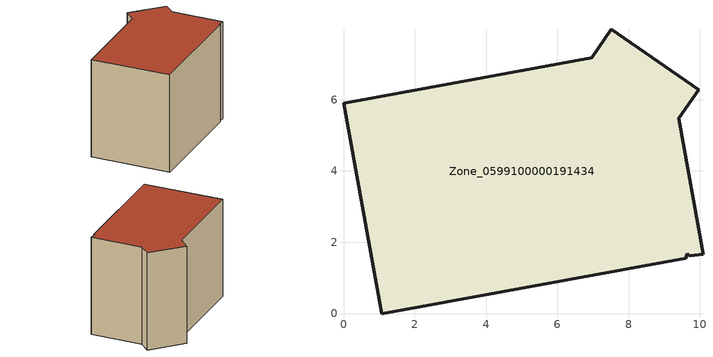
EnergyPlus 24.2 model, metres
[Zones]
Zone_0599100000191434
 floor ground (C_G): 9.61,1.55 1.07,0 0,5.9 6.96,7.17 7.51,7.97 9.96,6.28 9.41,5.48 10.09,1.67 9.71,1.62 9.64,1.68 z0
 wall outside (C_F): 1.07,0 9.61,1.55 9.64,1.68 9.71,1.62 10.09,1.67 9.41,5.48 9.96,6.28 7.51,7.97 6.96,7.17 0,5.9 1.07,0 z0:7.55
 roof outside (C_R): 10.09,1.67 9.41,5.48 9.96,6.28 7.51,7.97 6.96,7.17 0,5.9 1.07,0 9.61,1.55 9.64,1.68 9.71,1.62 z7.55
[BUILDING]
Pand.0599100000191434: North Axis=0; Terrain=City; Loads Convergence Tolerance Value=0.04; Temperature Convergence Tolerance Value=0.4; Solar Distribution=FullExterior; Maximum Number of Warmup Days=25; Minimum Number of Warmup Days=1
[Site:Location]
Rotterdam.The.Hague.AP_ZH_NLD Design_Conditions: Latitude=51.96; Longitude=4.45; Time Zone=1; Elevation=-4.5
[SITE:GROUNDTEMPERATURE:BUILDINGSURFACE]
18, 18, 18, 18, 18, 18, 18, 18, 18, 18, 18, 18
[MATERIAL] Thermal Absorptance=0.9; Solar Absorptance=0.7; Visible Absorptance=0.7
Name | Roughness | Thickness | Conductivity | Density | Specific Heat
G.TI.1946 | MediumSmooth | 0.15 | 1 | 540 | 1210
F.TI.1946 | Rough | 0.3 | 0.857143 | 1920 | 840
R.TI.1946 | MediumRough | 0.2 | 0.1 | 1500 | 1000
[CONSTRUCTION]
C_G: G.TI.1946
C_F: F.TI.1946
C_R: R.TI.1946
[ZONE]
Zone_0599100000191434: Type=1; Multiplier=1; Ceiling Height=Autocalculate; Volume=Autocalculate; Floor Area=autocalculate; Part of Total Floor Area=Yes
[ZONEINFILTRATION:DESIGNFLOWRATE]
Infil_Zone_0599100000191434: Zone or ZoneList or Space or SpaceList=Zone_0599100000191434; Schedule=AlwaysOn; Design Flow Rate Calculation Method=Flow/Area; Flow Rate per Floor Area=0.003; Constant Term Coefficient=1; Temperature Term Coefficient=0; Velocity Term Coefficient=0; Velocity Squared Term Coefficient=0
[HVACTEMPLATE:ZONE:IDEALLOADSAIRSYSTEM]
Zone_0599100000191434: Maximum Heating Supply Air Temperature=50; Minimum Cooling Supply Air Temperature=13; Maximum Heating Supply Air Humidity Ratio=0.0156; Minimum Cooling Supply Air Humidity Ratio=0.0077; Heating Limit=NoLimit; Cooling Limit=NoLimit; Dehumidification Control Type=ConstantSensibleHeatRatio; Cooling Sensible Heat Ratio=0.7; Dehumidification Setpoint=60; Humidification Control Type=None; Humidification Setpoint=30; Outdoor Air Method=None; Outdoor Air Flow Rate per Person=0.00944; Outdoor Air Flow Rate per Zone Floor Area=0; Outdoor Air Flow Rate per Zone=0; Demand Controlled Ventilation Type=None; Outdoor Air Economizer Type=NoEconomizer; Heat Recovery Type=None; Sensible Heat Recovery Effectiveness=0.7; Latent Heat Recovery Effectiveness=0.65
[ZONECONTROL:THERMOSTAT]
ThermostatControl_Zone_0599100000191434: Zone or ZoneList=Zone_0599100000191434; Control Type Schedule=DualSetpointControlType; Control 1=Thermostat_Zone_0599100000191434; Temperature Difference Between Cutout And Setpoint=0
[THERMOSTATSETPOINT:DUALSETPOINT]
Thermostat_Zone_0599100000191434: Heating Setpoint Temperature Schedule=HeatingSetpoint_Zone_0599100000191434; Cooling Setpoint Temperature Schedule=CoolingSetpoint_Zone_0599100000191434
[SCHEDULE:COMPACT]
HeatingSetpoint_Zone_0599100000191434: Through: 12/31, For: AllDays, Until: 24:00, 21
CoolingSetpoint_Zone_0599100000191434: Through: 12/31, For: AllDays, Until: 24:00, 24
DualSetpointControlType: Through: 12/31, For: AllDays, Until: 24:00, 4
AlwaysOn: Through: 12/31, For: AllDays, Until: 24:00, 1
